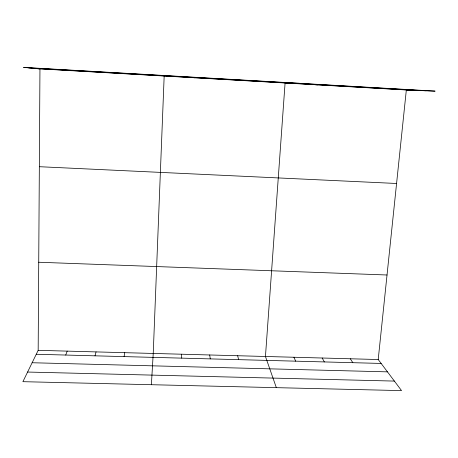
<?xml version="1.0" encoding="UTF-8"?>
<svg xmlns="http://www.w3.org/2000/svg" width="458" height="458" viewBox="0 0 458 458"><rect width="100%" height="100%" fill="white"/><g stroke="black" fill="none" stroke-linecap="round" stroke-linejoin="round"><path stroke-width="0.69" d="M38.169 350.336L39.955 68.94L23.524 67.389L435.1 91.131L406.326 90.049L378.211 359.53L401.54 390.611L22.9 381.68L38.169 350.336L378.211 359.53M151.386 384.709L153.23 353.444L164.17 76.097L163.529 75.467M124.089 356.605L124.736 352.677M95.001 355.826L96.06 351.899M65.717 355.047L67.206 351.12M194.702 77.854L195.097 77.803M225.033 79.6L225.891 79.578M255.158 81.341L256.48 81.341M299.349 83.299L285.076 83.064L265.451 356.479L276.34 387.657M315.699 84.827L317.944 84.885M27.595 372.045L394.39 381.085M36.251 354.263L381.148 363.44M32.123 362.742L387.474 371.862M346.116 86.579L348.819 86.665M376.327 88.32L379.476 88.428M38.73 262.245L387.033 274.995M39.336 166.701L396.582 183.486M28.608 67.87L426.226 90.799M33.486 68.328L417.685 90.478M37.911 68.746L409.921 90.186M69.782 70.584L71.328 70.75M101.436 72.41L102.483 72.541M132.872 74.219L133.433 74.328M350.29 358.774L352.843 362.69M322.192 358.013L324.35 361.929M293.91 357.246L295.679 361.167M237.656 355.729L238.635 359.65M209.69 354.973L210.268 358.895M181.551 354.211L181.723 358.133"/></g></svg>
